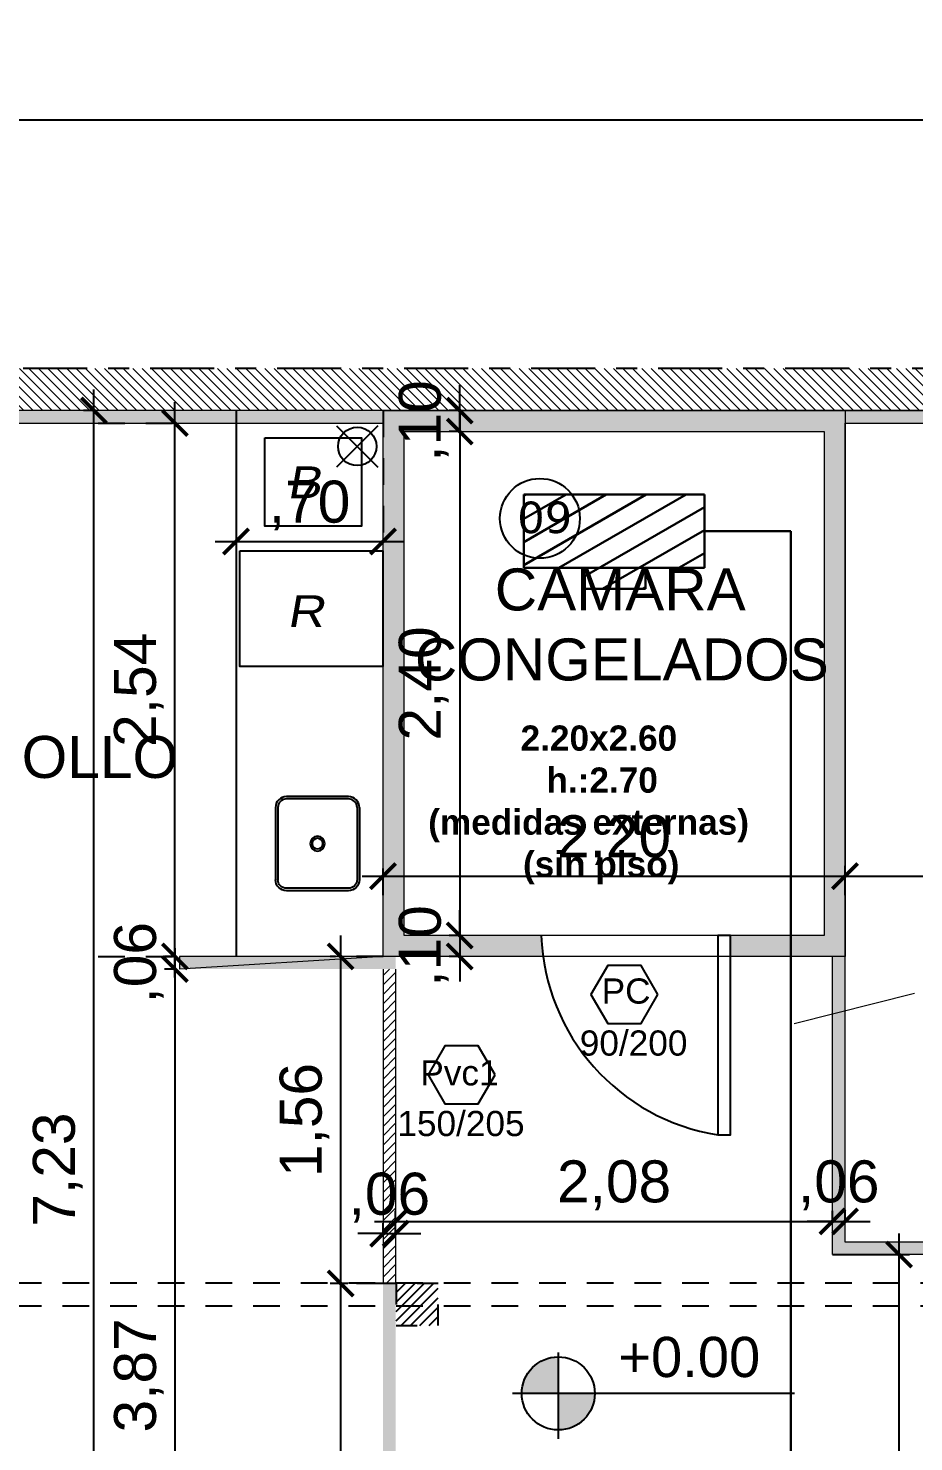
# Model space of a CAD drawing. Header units: metres. Extents: x 1166 to 1459, y -137 to 62.
# Drawn here: x 1267.08 to 1271.3, y -5.58 to 1.15 of the extents above; entities that cross this region are included whole.
import ezdxf

# ---------------------------------------------------------------- set-up
doc = ezdxf.new("R2010")
doc.units = ezdxf.units.M
doc.header["$LTSCALE"] = 0.508
doc.header["$PDMODE"] = 1
doc.header["$PDSIZE"] = -2
for name, pattern in [('ACAD_ISO10W100', [18, 12, -3, 0, -3]), ('HIDDEN', [0.375, 0.25, -0.125]), ('HIDDEN2', [0.1875, 0.125, -0.0625])]:
    doc.linetypes.add(name, pattern=pattern)
doc.layers.get('0').update_dxf_attribs({"color": 9})
doc.layers.get('Defpoints').update_dxf_attribs({"color": 9})
for name, color, linetype in [('1-EJES', 9, 'ACAD_ISO10W100'), ('1-PROY', 9, 'HIDDEN'), ('2-Desig-Carp', 9, 'Continuous'), ('2-texto', 9, 'Continuous'), ('3-camara', 9, 'Continuous'), ('3-muros', 9, 'Continuous'), ('4-carpinterias', 9, 'Continuous'), ('7-artef', 9, 'Continuous'), ('8-cotas-100', 9, 'Continuous'), ('8-NIVEL-1-50', 9, 'Continuous'), ('9-Hatch', 9, 'Continuous'), ('9-Hatch existente', 9, 'Continuous'), ('arq carpinterias', 9, 'Continuous'), ('Estructura', 9, 'HIDDEN2'), ('IFA-Desagues', 212, 'Continuous')]:
    doc.layers.add(name, color=color, linetype=linetype)
doc.layers.add('IFA-BAJA 01', color=164, linetype='Continuous', lineweight=30)
doc.layers.add('IFA-BAJA 02', color=164, linetype='Continuous', lineweight=0)
doc.styles.add('ARIAL', font='arial.ttf', dxfattribs={"width": 1.15, "oblique": 10})
doc.styles.add('Helvetica (bold)', font='')
doc.styles.add('swiss', font='swissel.ttf')
doc.styles.get('Helvetica (bold)').set_extended_font_data('Helvetica', bold=True)
doc.dimstyles.new('dim-100', dxfattribs={"dimtxt": 0.2, "dimasz": 0.12, "dimexe": 0.05, "dimexo": 0, "dimgap": 0.05, "dimtad": 1, "dimzin": 4, "dimtxsty": 'swiss', "dimblk": 'ARCHTICK', "dimcen": 0.5, "dimdle": 0.1, "dimclrd": 256, "dimclre": 252, "dimclrt": 256, "dimadec": 0, "dimazin": 0, "dimtfac": 1, "dimtix": 1, "dimtmove": 2, "dimatfit": 3, "dimldrblk": 'OPEN30', "dimfxl": 0.05, "dimtolj": 1, "dimtzin": 0, "dimarcsym": 0})

# ---------------------------------------------------------------- blocks, each defined once
blk = doc.blocks.new('_ARCHTICK')
at = {"color": 0, "linetype": 'ByBlock', "const_width": 0.15}
blk.add_lwpolyline([(-0.5, -0.5), (0.5, 0.5)], dxfattribs=at)
blk = doc.blocks.new('*D24')
at = {"layer": '8-cotas-100', "color": 252, "linetype": 'Continuous', "lineweight": -2, "transparency": 16777216}
for p, q in [((1261.8236, -0.4671), (1261.8236, 0.7672)), ((1287.3236, -0.4671), (1287.3236, 0.7672))]:
    blk.add_line(p, q, dxfattribs=at)
at = {"layer": '8-cotas-100', "linetype": 'Continuous', "lineweight": -2, "transparency": 16777216}
blk.add_line((1261.7236, 0.7172), (1287.4236, 0.7172), dxfattribs=at)
at = {"layer": 'Defpoints', "color": 0, "linetype": 'Continuous', "transparency": 16777216}
for p in [(1287.3236, 0.7172), (1261.8236, -0.4671), (1287.3236, -0.4671)]:
    blk.add_point(p, dxfattribs=at)
at = {"layer": '8-cotas-100', "linetype": 'Continuous', "lineweight": -2, "transparency": 16777216, "xscale": 0.12, "yscale": 0.12, "zscale": 0.12, "rotation": 180}
blk.add_blockref('_ARCHTICK', (1261.8236, 0.7172), dxfattribs=at)
at = {"layer": '8-cotas-100', "linetype": 'Continuous', "lineweight": -2, "transparency": 16777216, "xscale": 0.12, "yscale": 0.12, "zscale": 0.12}
blk.add_blockref('_ARCHTICK', (1287.3236, 0.7172), dxfattribs=at)
at = {"layer": '8-cotas-100', "linetype": 'Continuous', "lineweight": 0, "transparency": 16777216, "insert": (1274.5736, 0.889), "char_height": 0.2, "attachment_point": 5, "style": 'swiss'}
blk.add_mtext('\\A1;25,50', dxfattribs=at)
blk = doc.blocks.new('_Open30')
at = {"color": 0, "linetype": 'ByBlock', "lineweight": -2}
for p, q in [((-1, 0.268), (0, 0)), ((0, 0), (-1, -0.268)), ((0, 0), (-1, 0))]:
    blk.add_line(p, q, dxfattribs=at)
blk = doc.blocks.new('*D96')
at = {"layer": '8-cotas-100', "linetype": 'Continuous', "lineweight": -2, "transparency": 16777216}
for p, q in [((1269.1387, -0.6671), (1269.1387, -0.5471)), ((1269.1387, -0.7671), (1269.1387, -0.6671)), ((1269.1387, -0.7671), (1269.1387, -0.8871))]:
    blk.add_line(p, q, dxfattribs=at)
at = {"layer": '8-cotas-100', "color": 252, "linetype": 'Continuous', "lineweight": -2, "transparency": 16777216}
for p, q in [((1269.1387, -0.6671), (1269.0887, -0.6671)), ((1269.1387, -0.7671), (1269.0887, -0.7671))]:
    blk.add_line(p, q, dxfattribs=at)
at = {"layer": 'Defpoints', "color": 0, "linetype": 'Continuous', "transparency": 16777216}
for p in [(1269.1387, -0.6671), (1269.1387, -0.6671), (1269.1387, -0.7671)]:
    blk.add_point(p, dxfattribs=at)
at = {"layer": '8-cotas-100', "linetype": 'Continuous', "lineweight": -2, "transparency": 16777216, "xscale": 0.12, "yscale": 0.12, "zscale": 0.12}
for p, rotation in [((1269.1387, -0.6671), 270), ((1269.1387, -0.7671), 90)]:
    blk.add_blockref('_ARCHTICK', p, dxfattribs=dict(at, rotation=rotation))
at = {"layer": '8-cotas-100', "linetype": 'Continuous', "lineweight": 0, "transparency": 16777216, "insert": (1268.9671, -0.7171), "char_height": 0.2, "attachment_point": 5, "rotation": 90, "style": 'swiss'}
blk.add_mtext('\\A1;,10', dxfattribs=at)
blk = doc.blocks.new('*D100')
at = {"layer": '8-cotas-100', "color": 252, "linetype": 'Continuous', "lineweight": -2, "transparency": 16777216}
for p, q in [((1268.7736, -4.5871), (1268.7736, -4.5371)), ((1268.8336, -4.5871), (1268.8336, -4.5371))]:
    blk.add_line(p, q, dxfattribs=at)
at = {"layer": '8-cotas-100', "linetype": 'Continuous', "lineweight": -2, "transparency": 16777216}
for p, q in [((1268.7736, -4.5871), (1268.6536, -4.5871)), ((1268.7736, -4.5871), (1268.8336, -4.5871)), ((1268.8336, -4.5871), (1268.9536, -4.5871))]:
    blk.add_line(p, q, dxfattribs=at)
at = {"layer": 'Defpoints', "color": 0, "linetype": 'Continuous', "transparency": 16777216}
for p in [(1268.7736, -4.5871), (1268.8336, -4.5871), (1268.8336, -4.5871)]:
    blk.add_point(p, dxfattribs=at)
at = {"layer": '8-cotas-100', "linetype": 'Continuous', "lineweight": -2, "transparency": 16777216, "xscale": 0.12, "yscale": 0.12, "zscale": 0.12}
blk.add_blockref('_ARCHTICK', (1268.7736, -4.5871), dxfattribs=at)
at = {"layer": '8-cotas-100', "linetype": 'Continuous', "lineweight": -2, "transparency": 16777216, "xscale": 0.12, "yscale": 0.12, "zscale": 0.12, "rotation": 180}
blk.add_blockref('_ARCHTICK', (1268.8336, -4.5871), dxfattribs=at)
at = {"layer": '8-cotas-100', "linetype": 'Continuous', "lineweight": 0, "transparency": 16777216, "insert": (1268.8036, -4.4156), "char_height": 0.2, "attachment_point": 5, "style": 'swiss'}
blk.add_mtext('\\A1;,06', dxfattribs=at)
blk = doc.blocks.new('*D101')
at = {"layer": '8-cotas-100', "color": 252, "linetype": 'Continuous', "lineweight": -2, "transparency": 16777216}
for p, q in [((1268.8336, -4.5871), (1268.8336, -4.4785)), ((1270.9136, -4.5285), (1270.9136, -4.4785))]:
    blk.add_line(p, q, dxfattribs=at)
at = {"layer": '8-cotas-100', "linetype": 'Continuous', "lineweight": -2, "transparency": 16777216}
blk.add_line((1268.7336, -4.5285), (1271.0136, -4.5285), dxfattribs=at)
at = {"layer": 'Defpoints', "color": 0, "linetype": 'Continuous', "transparency": 16777216}
for p in [(1270.9136, -4.5285), (1270.9136, -4.5285), (1268.8336, -4.5871)]:
    blk.add_point(p, dxfattribs=at)
at = {"layer": '8-cotas-100', "linetype": 'Continuous', "lineweight": -2, "transparency": 16777216, "xscale": 0.12, "yscale": 0.12, "zscale": 0.12, "rotation": 180}
blk.add_blockref('_ARCHTICK', (1268.8336, -4.5285), dxfattribs=at)
at = {"layer": '8-cotas-100', "linetype": 'Continuous', "lineweight": -2, "transparency": 16777216, "xscale": 0.12, "yscale": 0.12, "zscale": 0.12}
blk.add_blockref('_ARCHTICK', (1270.9136, -4.5285), dxfattribs=at)
at = {"layer": '8-cotas-100', "linetype": 'Continuous', "lineweight": 0, "transparency": 16777216, "insert": (1269.8736, -4.3568), "char_height": 0.2, "attachment_point": 5, "style": 'swiss'}
blk.add_mtext('\\A1;2,08', dxfattribs=at)
blk = doc.blocks.new('*D102')
at = {"layer": '8-cotas-100', "color": 252, "linetype": 'Continuous', "lineweight": -2, "transparency": 16777216}
for p, q in [((1270.9136, -4.5285), (1270.9136, -4.4785)), ((1270.9736, -4.5285), (1270.9736, -4.4785))]:
    blk.add_line(p, q, dxfattribs=at)
at = {"layer": '8-cotas-100', "linetype": 'Continuous', "lineweight": -2, "transparency": 16777216}
for p, q in [((1270.9136, -4.5285), (1270.7936, -4.5285)), ((1270.9136, -4.5285), (1270.9736, -4.5285)), ((1270.9736, -4.5285), (1271.0936, -4.5285))]:
    blk.add_line(p, q, dxfattribs=at)
at = {"layer": 'Defpoints', "color": 0, "linetype": 'Continuous', "transparency": 16777216}
for p in [(1270.9136, -4.5285), (1270.9736, -4.5285), (1270.9736, -4.5285)]:
    blk.add_point(p, dxfattribs=at)
at = {"layer": '8-cotas-100', "linetype": 'Continuous', "lineweight": -2, "transparency": 16777216, "xscale": 0.12, "yscale": 0.12, "zscale": 0.12}
blk.add_blockref('_ARCHTICK', (1270.9136, -4.5285), dxfattribs=at)
at = {"layer": '8-cotas-100', "linetype": 'Continuous', "lineweight": -2, "transparency": 16777216, "xscale": 0.12, "yscale": 0.12, "zscale": 0.12, "rotation": 180}
blk.add_blockref('_ARCHTICK', (1270.9736, -4.5285), dxfattribs=at)
at = {"layer": '8-cotas-100', "linetype": 'Continuous', "lineweight": 0, "transparency": 16777216, "insert": (1270.9436, -4.3569), "char_height": 0.2, "attachment_point": 5, "style": 'swiss'}
blk.add_mtext('\\A1;,06', dxfattribs=at)
blk = doc.blocks.new('*D219')
at = {"layer": '8-cotas-100', "linetype": 'Continuous', "lineweight": -2, "transparency": 16777216}
blk.add_line((1267.3963, -7.9971), (1267.3963, -0.5671), dxfattribs=at)
at = {"layer": '8-cotas-100', "color": 252, "linetype": 'HIDDEN', "lineweight": -2, "transparency": 16777216}
for p, q in [((1267.3963, -0.6671), (1267.3463, -0.6671)), ((1267.3963, -7.8971), (1267.3463, -7.8971))]:
    blk.add_line(p, q, dxfattribs=at)
at = {"layer": 'Defpoints', "color": 0, "linetype": 'Continuous', "transparency": 16777216}
for p in [(1267.3963, -0.6671), (1267.3963, -0.6671), (1267.3963, -7.8971)]:
    blk.add_point(p, dxfattribs=at)
at = {"layer": '8-cotas-100', "linetype": 'Continuous', "lineweight": -2, "transparency": 16777216, "xscale": 0.12, "yscale": 0.12, "zscale": 0.12}
for p, rotation in [((1267.3963, -0.6671), 90), ((1267.3963, -7.8971), 270)]:
    blk.add_blockref('_ARCHTICK', p, dxfattribs=dict(at, rotation=rotation))
at = {"layer": '8-cotas-100', "linetype": 'Continuous', "lineweight": 0, "transparency": 16777216, "insert": (1267.2246, -4.2821), "char_height": 0.2, "attachment_point": 5, "rotation": 90, "style": 'swiss'}
blk.add_mtext('\\A1;7,23', dxfattribs=at)
blk = doc.blocks.new('*D220')
at = {"layer": '8-cotas-100', "linetype": 'Continuous', "lineweight": -2, "transparency": 16777216}
blk.add_line((1267.7824, -3.3671), (1267.7824, -0.6271), dxfattribs=at)
at = {"layer": '8-cotas-100', "color": 252, "linetype": 'HIDDEN', "lineweight": -2, "transparency": 16777216}
for p, q in [((1267.4168, -0.7271), (1267.8324, -0.7271)), ((1267.4168, -3.2671), (1267.8324, -3.2671))]:
    blk.add_line(p, q, dxfattribs=at)
at = {"layer": 'Defpoints', "color": 0, "linetype": 'Continuous', "transparency": 16777216}
for p in [(1267.4168, -0.7271), (1267.7824, -0.7271), (1267.4168, -3.2671)]:
    blk.add_point(p, dxfattribs=at)
at = {"layer": '8-cotas-100', "linetype": 'Continuous', "lineweight": -2, "transparency": 16777216, "xscale": 0.12, "yscale": 0.12, "zscale": 0.12}
for p, rotation in [((1267.7824, -0.7271), 90), ((1267.7824, -3.2671), 270)]:
    blk.add_blockref('_ARCHTICK', p, dxfattribs=dict(at, rotation=rotation))
at = {"layer": '8-cotas-100', "linetype": 'Continuous', "lineweight": 0, "transparency": 16777216, "insert": (1267.6107, -1.9971), "char_height": 0.2, "attachment_point": 5, "rotation": 90, "style": 'swiss'}
blk.add_mtext('\\A1;2,54', dxfattribs=at)
blk = doc.blocks.new('A$C13492753')
for p, q in [((0, 0.3477), (0, 0.0523)), ((0.0112, 0.3477), (0.0112, 0.0523)), ((0.3959, 0.4), (0.0523, 0.4)), ((0.3959, 0.3888), (0.0523, 0.3888)), ((0.4369, 0.3477), (0.4369, 0.0523)), ((0.4481, 0.3477), (0.4481, 0.0523)), ((0.3959, 0.0112), (0.0523, 0.0112)), ((0.3959, 0), (0.0523, 0))]:
    blk.add_line(p, q)
for centre, major_axis, start_param, end_param in [((0.0523, 0.3477), (0.037, -0.037), 2.356194, 3.926991), ((0.0523, 0.3477), (0.029, 0.029), 0.785398, 2.356194), ((0.2241, 0.2), (-0.0249, -0.0249), 5.497787, 11.780972), ((0.2241, 0.2), (-0.0178, -0.0178), 5.497787, 11.780972), ((0.0523, 0.0523), (0.037, 0.037), 2.356194, 3.926991), ((0.0523, 0.0523), (0.029, -0.029), 3.926991, 5.497787)]:
    blk.add_ellipse(centre, major_axis=major_axis, ratio=1, start_param=start_param, end_param=end_param)
at = {"extrusion": (0, 0, -1)}
for centre, major_axis, start_param, end_param in [((0.3959, 0.3477), (-0.037, -0.037), 2.356194, 3.926991), ((0.3959, 0.3477), (-0.029, 0.029), 0.785398, 2.356194), ((0.3959, 0.0523), (-0.029, -0.029), 3.926991, 5.497787), ((0.3959, 0.0523), (-0.037, 0.037), 2.356194, 3.926991)]:
    blk.add_ellipse(centre, major_axis=major_axis, ratio=1, start_param=start_param, end_param=end_param, dxfattribs=at)
blk = doc.blocks.new('*D221')
at = {"layer": '8-cotas-100', "linetype": 'Continuous', "lineweight": -2, "transparency": 16777216}
for p, q in [((1267.7824, -3.2671), (1267.7824, -3.1471)), ((1267.7824, -3.2671), (1267.7824, -3.3271)), ((1267.7824, -3.3271), (1267.7824, -3.4471))]:
    blk.add_line(p, q, dxfattribs=at)
at = {"layer": '8-cotas-100', "color": 252, "linetype": 'HIDDEN', "lineweight": -2, "transparency": 16777216}
for p, q in [((1267.7824, -3.2671), (1267.7324, -3.2671)), ((1267.7824, -3.3271), (1267.7324, -3.3271))]:
    blk.add_line(p, q, dxfattribs=at)
at = {"layer": 'Defpoints', "color": 0, "linetype": 'Continuous', "transparency": 16777216}
for p in [(1267.7824, -3.2671), (1267.7824, -3.3271), (1267.7824, -3.3271)]:
    blk.add_point(p, dxfattribs=at)
at = {"layer": '8-cotas-100', "linetype": 'Continuous', "lineweight": -2, "transparency": 16777216, "xscale": 0.12, "yscale": 0.12, "zscale": 0.12}
for p, rotation in [((1267.7824, -3.2671), 270), ((1267.7824, -3.3271), 90)]:
    blk.add_blockref('_ARCHTICK', p, dxfattribs=dict(at, rotation=rotation))
at = {"layer": '8-cotas-100', "linetype": 'Continuous', "lineweight": 0, "transparency": 16777216, "insert": (1267.6109, -3.2971), "char_height": 0.2, "attachment_point": 5, "rotation": 90, "style": 'swiss'}
blk.add_mtext('\\A1;,06', dxfattribs=at)
blk = doc.blocks.new('*D222')
at = {"layer": '8-cotas-100', "linetype": 'Continuous', "lineweight": -2, "transparency": 16777216}
blk.add_line((1267.7824, -3.2271), (1267.7824, -7.2971), dxfattribs=at)
at = {"layer": '8-cotas-100', "color": 252, "linetype": 'HIDDEN', "lineweight": -2, "transparency": 16777216}
for p, q in [((1267.7824, -3.3271), (1267.7324, -3.3271)), ((1267.7824, -7.1971), (1267.7324, -7.1971))]:
    blk.add_line(p, q, dxfattribs=at)
at = {"layer": 'Defpoints', "color": 0, "linetype": 'Continuous', "transparency": 16777216}
for p in [(1267.7824, -3.3271), (1267.7824, -7.1971), (1267.7824, -7.1971)]:
    blk.add_point(p, dxfattribs=at)
at = {"layer": '8-cotas-100', "linetype": 'Continuous', "lineweight": -2, "transparency": 16777216, "xscale": 0.12, "yscale": 0.12, "zscale": 0.12}
for p, rotation in [((1267.7824, -3.3271), 90), ((1267.7824, -7.1971), 270)]:
    blk.add_blockref('_ARCHTICK', p, dxfattribs=dict(at, rotation=rotation))
at = {"layer": '8-cotas-100', "linetype": 'Continuous', "lineweight": 0, "transparency": 16777216, "insert": (1267.6109, -5.2621), "char_height": 0.2, "attachment_point": 5, "rotation": 90, "style": 'swiss'}
blk.add_mtext('\\A1;3,87', dxfattribs=at)
blk = doc.blocks.new('*D224')
at = {"layer": '8-cotas-100', "linetype": 'Continuous', "lineweight": -2, "transparency": 16777216}
blk.add_line((1268.5715, -4.7248), (1268.5715, -7.9971), dxfattribs=at)
at = {"layer": '8-cotas-100', "color": 252, "linetype": 'HIDDEN', "lineweight": -2, "transparency": 16777216}
for p, q in [((1268.8336, -4.8248), (1268.5215, -4.8248)), ((1268.5617, -7.8971), (1268.6215, -7.8971))]:
    blk.add_line(p, q, dxfattribs=at)
at = {"layer": 'Defpoints', "color": 0, "linetype": 'Continuous', "transparency": 16777216}
for p in [(1268.8336, -4.8248), (1268.5617, -7.8971), (1268.5715, -7.8971)]:
    blk.add_point(p, dxfattribs=at)
at = {"layer": '8-cotas-100', "linetype": 'Continuous', "lineweight": -2, "transparency": 16777216, "xscale": 0.12, "yscale": 0.12, "zscale": 0.12}
for p, rotation in [((1268.5715, -4.8248), 90), ((1268.5715, -7.8971), 270)]:
    blk.add_blockref('_ARCHTICK', p, dxfattribs=dict(at, rotation=rotation))
at = {"layer": '8-cotas-100', "linetype": 'Continuous', "lineweight": 0, "transparency": 16777216, "insert": (1268.3999, -6.361), "char_height": 0.2, "attachment_point": 5, "rotation": 90, "style": 'swiss'}
blk.add_mtext('\\A1;3,07', dxfattribs=at)
blk = doc.blocks.new('*D225')
at = {"layer": '3-camara', "color": 252, "linetype": 'HIDDEN', "lineweight": -2, "transparency": 16777216}
for p, q in [((1268.0736, -0.6671), (1268.0736, -1.3412)), ((1268.7736, -0.6671), (1268.7736, -1.3412))]:
    blk.add_line(p, q, dxfattribs=at)
at = {"layer": '3-camara', "linetype": 'Continuous', "lineweight": -2, "transparency": 16777216}
blk.add_line((1267.9736, -1.2912), (1268.8736, -1.2912), dxfattribs=at)
at = {"layer": 'Defpoints', "color": 0, "linetype": 'Continuous', "transparency": 16777216}
for p in [(1268.0736, -0.6671), (1268.7736, -0.6671), (1268.7736, -1.2912)]:
    blk.add_point(p, dxfattribs=at)
at = {"layer": '3-camara', "linetype": 'Continuous', "lineweight": -2, "transparency": 16777216, "xscale": 0.12, "yscale": 0.12, "zscale": 0.12, "rotation": 180}
blk.add_blockref('_ARCHTICK', (1268.0736, -1.2912), dxfattribs=at)
at = {"layer": '3-camara', "linetype": 'Continuous', "lineweight": -2, "transparency": 16777216, "xscale": 0.12, "yscale": 0.12, "zscale": 0.12}
blk.add_blockref('_ARCHTICK', (1268.7736, -1.2912), dxfattribs=at)
at = {"layer": '3-camara', "linetype": 'Continuous', "lineweight": 0, "transparency": 16777216, "insert": (1268.4236, -1.1197), "char_height": 0.2, "attachment_point": 5, "style": 'swiss'}
blk.add_mtext('\\A1;,70', dxfattribs=at)
blk = doc.blocks.new('*D358')
at = {"layer": '8-cotas-100', "lineweight": -2, "transparency": 16777216}
blk.add_line((1271.2313, -23.6066), (1271.2313, -4.5871), dxfattribs=at)
at = {"layer": '8-cotas-100', "color": 252, "lineweight": -2, "transparency": 16777216}
for p, q in [((1270.9136, -4.6871), (1271.2813, -4.6871)), ((1270.4986, -23.5066), (1271.2813, -23.5066))]:
    blk.add_line(p, q, dxfattribs=at)
at = {"layer": 'Defpoints', "color": 0, "transparency": 16777216}
for p in [(1270.9136, -4.6871), (1271.2313, -4.6871), (1270.4986, -23.5066)]:
    blk.add_point(p, dxfattribs=at)
at = {"layer": '8-cotas-100', "lineweight": -2, "transparency": 16777216, "xscale": 0.12, "yscale": 0.12, "zscale": 0.12}
for p, rotation in [((1271.2313, -4.6871), 90), ((1271.2313, -23.5066), 270)]:
    blk.add_blockref('_ARCHTICK', p, dxfattribs=dict(at, rotation=rotation))
at = {"layer": '8-cotas-100', "transparency": 16777216, "insert": (1271.0596, -14.0969), "char_height": 0.2, "attachment_point": 5, "rotation": 90, "style": 'swiss'}
blk.add_mtext('\\A1;18,82', dxfattribs=at)
blk = doc.blocks.new('*D501')
at = {"layer": '8-cotas-100', "lineweight": -2, "transparency": 16777216}
blk.add_line((1268.5715, -3.1671), (1268.5715, -4.9248), dxfattribs=at)
at = {"layer": '8-cotas-100', "color": 252, "linetype": 'HIDDEN', "lineweight": -2, "transparency": 16777216}
for p, q in [((1268.7736, -3.2671), (1268.5215, -3.2671)), ((1268.7736, -4.8248), (1268.5215, -4.8248))]:
    blk.add_line(p, q, dxfattribs=at)
at = {"layer": 'Defpoints', "color": 0, "transparency": 16777216}
for p in [(1268.7736, -3.2671), (1268.5715, -4.8248), (1268.7736, -4.8248)]:
    blk.add_point(p, dxfattribs=at)
at = {"layer": '8-cotas-100', "lineweight": -2, "transparency": 16777216, "xscale": 0.12, "yscale": 0.12, "zscale": 0.12}
for p, rotation in [((1268.5715, -3.2671), 90), ((1268.5715, -4.8248), 270)]:
    blk.add_blockref('_ARCHTICK', p, dxfattribs=dict(at, rotation=rotation))
at = {"layer": '8-cotas-100', "transparency": 16777216, "insert": (1268.3999, -4.046), "char_height": 0.2, "attachment_point": 5, "rotation": 90, "style": 'swiss'}
blk.add_mtext('\\A1;1,56', dxfattribs=at)
blk = doc.blocks.new('*D526')
at = {"layer": '8-cotas-100', "lineweight": -2, "transparency": 16777216}
blk.add_line((1269.1387, -0.6671), (1269.1387, -3.2671), dxfattribs=at)
at = {"layer": '8-cotas-100', "color": 252, "linetype": 'HIDDEN', "lineweight": -2, "transparency": 16777216}
for p, q in [((1269.1387, -0.7671), (1269.0887, -0.7671)), ((1269.1387, -3.1671), (1269.0887, -3.1671))]:
    blk.add_line(p, q, dxfattribs=at)
at = {"layer": 'Defpoints', "color": 0, "transparency": 16777216}
for p in [(1269.1387, -0.7671), (1269.1387, -3.1671), (1269.1387, -3.1671)]:
    blk.add_point(p, dxfattribs=at)
at = {"layer": '8-cotas-100', "lineweight": -2, "transparency": 16777216, "xscale": 0.12, "yscale": 0.12, "zscale": 0.12}
for p, rotation in [((1269.1387, -0.7671), 90), ((1269.1387, -3.1671), 270)]:
    blk.add_blockref('_ARCHTICK', p, dxfattribs=dict(at, rotation=rotation))
at = {"layer": '8-cotas-100', "transparency": 16777216, "insert": (1268.967, -1.9671), "char_height": 0.2, "attachment_point": 5, "rotation": 90, "style": 'swiss'}
blk.add_mtext('\\A1;2,40', dxfattribs=at)
blk = doc.blocks.new('*D527')
at = {"layer": '8-cotas-100', "lineweight": -2, "transparency": 16777216}
for p, q in [((1269.1387, -3.1671), (1269.1387, -3.0471)), ((1269.1387, -3.1671), (1269.1387, -3.2671)), ((1269.1387, -3.2671), (1269.1387, -3.3871))]:
    blk.add_line(p, q, dxfattribs=at)
at = {"layer": '8-cotas-100', "color": 252, "linetype": 'HIDDEN', "lineweight": -2, "transparency": 16777216}
for p, q in [((1269.1387, -3.1671), (1269.0887, -3.1671)), ((1269.1387, -3.2671), (1269.0887, -3.2671))]:
    blk.add_line(p, q, dxfattribs=at)
at = {"layer": 'Defpoints', "color": 0, "transparency": 16777216}
for p in [(1269.1387, -3.1671), (1269.1387, -3.2671), (1269.1387, -3.2671)]:
    blk.add_point(p, dxfattribs=at)
at = {"layer": '8-cotas-100', "lineweight": -2, "transparency": 16777216, "xscale": 0.12, "yscale": 0.12, "zscale": 0.12}
for p, rotation in [((1269.1387, -3.1671), 270), ((1269.1387, -3.2671), 90)]:
    blk.add_blockref('_ARCHTICK', p, dxfattribs=dict(at, rotation=rotation))
at = {"layer": '8-cotas-100', "transparency": 16777216, "insert": (1268.9671, -3.2171), "char_height": 0.2, "attachment_point": 5, "rotation": 90, "style": 'swiss'}
blk.add_mtext('\\A1;,10', dxfattribs=at)
blk = doc.blocks.new('*D528')
at = {"layer": '8-cotas-100', "lineweight": -2, "transparency": 16777216}
blk.add_line((1268.6736, -2.8849), (1271.0736, -2.8849), dxfattribs=at)
at = {"layer": '8-cotas-100', "color": 252, "linetype": 'HIDDEN', "lineweight": -2, "transparency": 16777216}
for p, q in [((1268.7736, -2.9747), (1268.7736, -2.8349)), ((1270.9736, -2.9747), (1270.9736, -2.8349))]:
    blk.add_line(p, q, dxfattribs=at)
at = {"layer": 'Defpoints', "color": 0, "transparency": 16777216}
for p in [(1270.9736, -2.8849), (1268.7736, -2.9747), (1270.9736, -2.9747)]:
    blk.add_point(p, dxfattribs=at)
at = {"layer": '8-cotas-100', "lineweight": -2, "transparency": 16777216, "xscale": 0.12, "yscale": 0.12, "zscale": 0.12, "rotation": 180}
blk.add_blockref('_ARCHTICK', (1268.7736, -2.8849), dxfattribs=at)
at = {"layer": '8-cotas-100', "lineweight": -2, "transparency": 16777216, "xscale": 0.12, "yscale": 0.12, "zscale": 0.12}
blk.add_blockref('_ARCHTICK', (1270.9736, -2.8849), dxfattribs=at)
at = {"layer": '8-cotas-100', "transparency": 16777216, "insert": (1269.8736, -2.7132), "char_height": 0.2, "attachment_point": 5, "style": 'swiss'}
blk.add_mtext('\\A1;2,20', dxfattribs=at)
blk = doc.blocks.new('*D529')
at = {"layer": '8-cotas-100', "lineweight": -2, "transparency": 16777216}
blk.add_line((1270.8736, -2.8849), (1275.0736, -2.8849), dxfattribs=at)
at = {"layer": '8-cotas-100', "color": 252, "linetype": 'HIDDEN', "lineweight": -2, "transparency": 16777216}
for p, q in [((1270.9736, -2.8849), (1270.9736, -2.8349)), ((1274.9736, -2.8849), (1274.9736, -2.8349))]:
    blk.add_line(p, q, dxfattribs=at)
at = {"layer": 'Defpoints', "color": 0, "transparency": 16777216}
for p in [(1270.9736, -2.8849), (1274.9736, -2.8849), (1274.9736, -2.8849)]:
    blk.add_point(p, dxfattribs=at)
at = {"layer": '8-cotas-100', "lineweight": -2, "transparency": 16777216, "xscale": 0.12, "yscale": 0.12, "zscale": 0.12, "rotation": 180}
blk.add_blockref('_ARCHTICK', (1270.9736, -2.8849), dxfattribs=at)
at = {"layer": '8-cotas-100', "lineweight": -2, "transparency": 16777216, "xscale": 0.12, "yscale": 0.12, "zscale": 0.12}
blk.add_blockref('_ARCHTICK', (1274.9736, -2.8849), dxfattribs=at)
at = {"layer": '8-cotas-100', "transparency": 16777216, "insert": (1272.9736, -2.7133), "char_height": 0.2, "attachment_point": 5, "style": 'swiss'}
blk.add_mtext('\\A1;4,00', dxfattribs=at)
blk = doc.blocks.new('NIVEL-1-100')
h = blk.add_hatch(color=256)
h.paths.add_polyline_path([(0, 0.1547, 0.414214), (-0.1547, 0), (0, 0)])
h.paths.add_polyline_path([(0.1547, 0), (0, 0), (0, -0.1547, 0.414214)])
for p, q in [((0, 0.174), (0, -0.1918)), ((1.0005, 0), (-0.194, 0))]:
    blk.add_line(p, q)
blk.add_circle((0, 0), 0.1547)
at = {"style": 'swiss'}
blk.add_attdef('+00.00', (0.1111, 0.0695), '', height=0.17, dxfattribs=at)

msp = doc.modelspace()

# ---------------------------------------------------------------- hatches: boundary and pattern name
at = {"layer": '3-camara', "linetype": 'Continuous', "lineweight": 0}
h = msp.add_hatch(color=256, dxfattribs=at)
h.dxf.hatch_style = 1
h.paths.add_polyline_path([(1268.8336, -3.2671), (1267.8036, -3.2671), (1267.8036, -3.3271), (1268.8336, -3.3271)])
h = msp.add_hatch(color=256, dxfattribs=at)
h.dxf.hatch_style = 1
h.paths.add_polyline_path([(1268.8336, -4.8248), (1268.7736, -4.8248), (1268.7736, -11.2557), (1268.8336, -11.2557)])
at = {"layer": '4-carpinterias', "linetype": 'Continuous', "lineweight": 0}
h = msp.add_hatch(dxfattribs=at)
h.set_pattern_fill('ANSI31', color=256, scale=0.01)
h.set_pattern_definition([(45, (-6.2, 1.4), (-0.0224506403, 0.0224506403), [])])
h.paths.add_polyline_path([(1268.8336, -3.3271), (1268.7736, -3.3271), (1268.7736, -4.8248), (1268.8336, -4.8248)])
at = {"layer": '9-Hatch'}
h = msp.add_hatch(color=256, dxfattribs=at)
h.dxf.hatch_style = 1
h.paths.add_polyline_path([(1278.2535, -5.7871), (1276.0238, -5.7871), (1276.0238, -5.8471), (1278.2535, -5.8471)])
h.paths.add_polyline_path([(1275.9036, -5.7871), (1274.9736, -5.787), (1274.9736, -5.847), (1275.9036, -5.8471)])
h.paths.add_polyline_path([(1275.0336, -4.6871), (1274.9736, -4.6871), (1274.9736, -4.7371), (1275.0336, -4.7371)])
h.paths.add_polyline_path([(1275.0336, -1.9563, -0.015039), (1274.9736, -1.9604), (1274.9736, -4.6271), (1272.4165, -4.6271, -0.015039), (1272.4125, -4.6871), (1275.0336, -4.6871)])
h.paths.add_polyline_path([(1271.515, -4.6271), (1270.9736, -4.6271), (1270.9736, -3.2671), (1270.9136, -3.2671), (1270.9136, -4.6871), (1271.515, -4.6871)])
h.paths.add_polyline_path([(1270.9736, -0.7271), (1270.9736, -0.6671), (1268.7736, -0.6671), (1268.7736, -3.2669), (1268.7773, -3.2669), (1269.5354, -3.267, -0.025076), (1269.5266, -3.1671), (1268.8736, -3.1671), (1268.8736, -0.7671), (1270.8736, -0.7671), (1270.8736, -3.1671), (1270.4281, -3.1671), (1270.4281, -3.2671), (1270.9736, -3.2671)])
h.paths.add_polyline_path([(1275.0336, -0.6671), (1270.9736, -0.6671), (1270.9736, -0.7271), (1274.9736, -0.7271), (1274.9736, -1.0589), (1275.0336, -1.0589)])
h.paths.add_polyline_path([(1265.3436, -2.7871), (1262.0236, -2.7871), (1262.0236, -2.8471), (1265.3436, -2.8471)], flags=17)
h.paths.add_polyline_path([(1265.3436, -2.8471), (1265.2836, -2.8471), (1265.2836, -4.8216), (1265.3436, -4.8216)], flags=17)
h.paths.add_polyline_path([(1265.3436, -0.6671), (1262.0236, -0.6671), (1262.0236, -2.7871), (1262.0836, -2.7871), (1262.0836, -0.7271), (1265.2836, -0.7271), (1265.2836, -2.7871), (1265.3436, -2.7871)])
h.paths.add_polyline_path([(1265.3436, -8.9571), (1265.2836, -8.9571), (1265.2836, -12.7571), (1262.0836, -12.7571), (1262.0836, -8.9571), (1262.0236, -8.9571), (1262.0236, -12.8171), (1265.3436, -12.8171)])
h.paths.add_polyline_path([(1265.3436, -8.8971), (1262.0236, -8.8971), (1262.0236, -8.9571), (1262.0836, -8.9571), (1265.2836, -8.9571), (1265.3436, -8.9571)])
h.paths.add_polyline_path([(1265.3436, -2.7871), (1262.0236, -2.7871), (1262.0236, -8.7621), (1262.0836, -8.7621), (1262.0836, -2.8471), (1265.2836, -2.8471), (1265.2836, -8.7621), (1265.3436, -8.7621)])
h.paths.add_polyline_path([(1265.3436, -8.7621), (1265.2836, -8.7621), (1265.2836, -8.8721), (1265.3436, -8.8721)])
h.paths.add_polyline_path([(1265.3436, -8.8721), (1265.2836, -8.8721), (1265.2836, -8.8971), (1265.3436, -8.8971)])
h.paths.add_polyline_path([(1268.7736, -7.8971), (1265.3436, -7.8971), (1265.3436, -7.9571), (1268.7736, -7.9571)])
h = msp.add_hatch(color=256, dxfattribs=at)
h.dxf.hatch_style = 1
h.paths.add_polyline_path([(1268.7736, -0.6671), (1265.3436, -0.6671), (1265.3436, -0.7271), (1268.7736, -0.7271)])
at = {"layer": '9-Hatch existente', "linetype": 'Continuous', "lineweight": 0}
h = msp.add_hatch(dxfattribs=at)
h.set_pattern_fill('ANSI31', color=256, scale=0.01, angle=-90)
h.paths.add_polyline_path([(1287.3236, 12.1329), (1287.5236, 12.1329), (1287.5236, -0.6071), (1287.5236, -0.6671), (1262.0236, -0.6671), (1262.0854, -12.9889), (1258.7736, -12.9889), (1258.7736, -37.9171), (1258.5736, -37.9171), (1258.5736, -12.8171), (1261.8236, -12.8171), (1261.8236, -0.4671), (1287.3236, -0.4671)])
at = {"layer": 'Estructura'}
h = msp.add_hatch(dxfattribs=at)
h.set_pattern_fill('ANSI31', color=256, scale=0.01)
h.set_pattern_definition([(45, (-7.067354, 1.025264), (-0.0224506403, 0.0224506403), [])])
h.paths.add_polyline_path([(1268.8363, -5.0248), (1269.0363, -5.0248), (1269.0363, -4.8248), (1268.8363, -4.8248)])
at = {"layer": 'IFA-BAJA 01'}
h = msp.add_hatch(dxfattribs=at)
h.set_pattern_fill('LINE', color=256, scale=0.03, angle=1290, style=0)
h.set_pattern_definition([(210, (1075.37776, 1659.73415), (0.047625, -0.0824889196), [])])
h.paths.add_polyline_path([(1269.7236, -1.4171), (1269.7236, -1.5171), (1270.0236, -1.5171), (1270.0236, -1.4171)])
h.paths.add_polyline_path([(1269.4436, -1.0671), (1269.4436, -1.4171), (1270.3036, -1.4171), (1270.3036, -1.0671)])

# ---------------------------------------------------------------- linework, layer by layer
at = {"layer": '1-EJES', "linetype": 'ACAD_ISO10W100', "ltscale": 0.05}
msp.add_line((1287.3236, -0.4671), (1261.8236, -0.4671), dxfattribs=at)
at = {"layer": '1-PROY'}
for p, q in [((1262.0263, -4.8216), (1275.9036, -4.8216)), ((1262.0263, -4.9316), (1275.9036, -4.9316))]:
    msp.add_line(p, q, dxfattribs=at)
at = {"layer": '2-texto'}
msp.add_circle((1269.5205, -1.181), 0.1901, dxfattribs=at)
at = {"layer": '3-camara', "linetype": 'Continuous', "lineweight": 0}
for p, q in [((1265.2836, -0.7271), (1268.7736, -0.7271)), ((1268.7773, -3.2669), (1267.8036, -3.2671)), ((1268.7736, -3.2671), (1267.8036, -3.3271)), ((1267.8036, -3.2671), (1267.8036, -3.3271)), ((1268.7736, -4.8248), (1268.8336, -4.8248))]:
    msp.add_line(p, q, dxfattribs=at)
for points in [[(1268.7736, -0.6671), (1270.9736, -0.6671), (1270.9736, -3.2671), (1268.7736, -3.2671)], [(1270.9736, -0.7271), (1274.9736, -0.7271), (1274.9736, -4.6271), (1270.9736, -4.6271)], [(1268.8736, -0.7671), (1270.8736, -0.7671), (1270.8736, -3.1671), (1268.8736, -3.1671)]]:
    msp.add_lwpolyline(points, close=True, dxfattribs=at)
msp.add_lwpolyline([(1270.9136, -0.6671), (1275.0336, -0.6671), (1275.0336, -4.6871), (1270.9136, -4.6871), (1270.9136, -3.2671)], dxfattribs=at)
at = {"layer": '3-camara'}
msp.add_lwpolyline([(1270.4281, -3.1671), (1270.3681, -3.1671), (1270.3681, -4.1171), (1270.4281, -4.1171)], close=True, dxfattribs=at)
msp.add_arc((1270.5258, -3.1297), 0.9999, 182.14353, 260.9249, dxfattribs=at)
at = {"layer": '3-muros', "linetype": 'Continuous', "lineweight": 0}
msp.add_line((1287.5236, -0.6671), (1262.0236, -0.6671), dxfattribs=at)
at = {"layer": '4-carpinterias', "linetype": 'Continuous', "lineweight": 0, "flags": 128}
for points in [[(1268.7736, -3.3271), (1268.7736, -4.8248)], [(1268.8336, -3.3271), (1268.8336, -4.8248)]]:
    msp.add_lwpolyline(points, dxfattribs=at)
at = {"layer": '7-artef'}
msp.add_line((1268.0736, -0.7271), (1268.0736, -3.2671), dxfattribs=at)
at = {"layer": '7-artef', "flags": 128}
for points in [[(1268.2111, -0.798), (1268.6711, -0.798), (1268.6711, -1.218), (1268.2111, -1.218)], [(1268.0919, -1.3356), (1268.7719, -1.3356), (1268.7719, -1.8861), (1268.0919, -1.8861)]]:
    msp.add_lwpolyline(points, close=True, dxfattribs=at)
at = {"layer": 'arq carpinterias'}
for points in [[(1270.0824, -3.448), (1270.0027, -3.3099), (1269.8433, -3.3099), (1269.7636, -3.448), (1269.8433, -3.586), (1270.0027, -3.586)], [(1269.3068, -3.8311), (1269.2271, -3.693), (1269.0677, -3.693), (1268.988, -3.8311), (1269.0677, -3.9691), (1269.2271, -3.9691)]]:
    msp.add_lwpolyline(points, close=True, dxfattribs=at)
at = {"layer": 'Estructura'}
msp.add_lwpolyline([(1268.8363, -5.0248), (1269.0363, -5.0248), (1269.0363, -4.8248), (1268.8363, -4.8248)], close=True, dxfattribs=at)
at = {"layer": 'IFA-BAJA 01'}
for p, q in [((1269.4436, -1.0671), (1269.4436, -1.4171)), ((1269.4436, -1.0671), (1270.3036, -1.0671)), ((1270.3036, -1.0671), (1270.3036, -1.4171)), ((1270.3036, -1.2421), (1270.7148, -1.2421)), ((1270.7148, -1.2421), (1270.7148, -7.2569)), ((1269.4436, -1.4171), (1270.3036, -1.4171)), ((1269.7236, -1.4171), (1269.7236, -1.5171)), ((1270.0236, -1.5171), (1270.0236, -1.4171)), ((1269.7236, -1.5171), (1270.0236, -1.5171))]:
    msp.add_line(p, q, dxfattribs=at)
at = {"layer": 'IFA-BAJA 02'}
msp.add_line((1271.304, -3.4429), (1270.7316, -3.5887), dxfattribs=at)
at = {"layer": 'IFA-Desagues'}
for p, q in [((1268.552, -0.7396), (1268.6506, -0.8382)), ((1268.7492, -0.7396), (1268.6506, -0.8382)), ((1268.6506, -0.8382), (1268.552, -0.9368)), ((1268.6506, -0.8382), (1268.7492, -0.9368))]:
    msp.add_line(p, q, dxfattribs=at)
msp.add_circle((1268.6506, -0.8382), 0.0916, dxfattribs=at)

# ---------------------------------------------------------------- block references
at = {"layer": '7-artef', "xscale": -1, "rotation": 269.999996264268}
msp.add_blockref('A$C13492753', (1268.2613, -2.9538), dxfattribs=at)
at = {"layer": '8-NIVEL-1-50'}
ref = msp.add_blockref('NIVEL-1-100', (1269.6079, -5.3481), dxfattribs=dict(at, xscale=1.125, yscale=1.125, zscale=1.125))
ref.add_attrib('+00.00', '+0.00', (1269.8938, -5.2699), dxfattribs={"layer": '0', "height": 0.19125, "style": 'swiss'})

# ---------------------------------------------------------------- texts
at = {"layer": '2-Desig-Carp', "char_height": 0.12, "width": 5.113846, "attachment_point": 3, "style": 'swiss'}
for s, insert in [('PC', (1270.0474, -3.3718)), ('{\\fArial|b0|i0|c0|p34;90/200}', (1270.2231, -3.6194)), ('Pvc1', (1269.3237, -3.7611)), ('{\\fArial|b0|i0|c0|p34;150/205}', (1269.4475, -4.0025))]:
    msp.add_mtext(s, dxfattribs=dict(at, insert=insert))
at = {"layer": '2-texto', "style": 'swiss'}
for s, insert, char_height, width, attachment_point in [('{\\fVerdana|b0|i0|c0|p34;09}', (1269.4125, -1.2538), 0.15, 0.294755, 7), ('\\pi0.59368;{\\fArial|b0|i0|c0|p34;CAMARA\\P\\pi0.21298;CONGELADOS}', (1268.712, -1.4193), 0.2, 2.369214, 1), ('\\pi0.31735;{\\fArial|b0|i0|c0|p34;FRAC.POLLO}', (1265.7107, -2.217), 0.2, 2.369214, 1)]:
    msp.add_mtext(s, dxfattribs=dict(at, insert=insert, char_height=char_height, width=width, attachment_point=attachment_point))
at = {"layer": '2-texto', "linetype": 'Continuous', "lineweight": 0, "insert": (1268.8463, -1.9671), "char_height": 0.12, "attachment_point": 1, "style": 'Helvetica (bold)'}
msp.add_mtext_dynamic_manual_height_columns('\\pi1.0137;\\P\\pi0.58222;2.20x2.60\\P\\pi0.70508;h.:2.70\\P\\pi0.14222;(medidas externas)\\P\\pi0.59365;(sin piso)', width=2.027302, gutter_width=1, heights=[0], dxfattribs=at)
at = {"layer": '7-artef', "char_height": 0.1516, "attachment_point": 9, "line_spacing_factor": 0.992596, "style": 'ARIAL'}
for s, insert in [('B', (1268.478, -1.0849)), ('R', (1268.4918, -1.6987))]:
    msp.add_mtext(s, dxfattribs=dict(at, insert=insert))

# ---------------------------------------------------------------- dimensions: what is measured, and where the dimension line sits
at = {"layer": '3-camara', "linetype": 'Continuous', "lineweight": 0}
dim = msp.add_linear_dim(base=(1268.7736, -1.2912), p1=(1268.0736, -0.6671), p2=(1268.7736, -0.6671), dimstyle='dim-100', dxfattribs=at)
dim.commit()
dim.dimension.update_dxf_attribs({"geometry": '*D225', "text_midpoint": (1268.4236, -1.1197)})
at = {"layer": '8-cotas-100', "linetype": 'Continuous', "lineweight": 0}
for base, p1, p2, picture, middle in [((1287.3236, 0.7172), (1261.8236, -0.4671), (1287.3236, -0.4671), '*D24', (1274.5736, 0.889)), ((1270.9136, -4.5285), (1268.8336, -4.5871), (1270.9136, -4.5285), '*D101', (1269.8736, -4.3568)), ((1270.9736, -4.5285), (1270.9136, -4.5285), (1270.9736, -4.5285), '*D102', (1270.9436, -4.3569)), ((1268.8336, -4.5871), (1268.7736, -4.5871), (1268.8336, -4.5871), '*D100', (1268.8036, -4.4156))]:
    dim = msp.add_linear_dim(base=base, p1=p1, p2=p2, dimstyle='dim-100', dxfattribs=at)
    dim.commit()
    dim.dimension.update_dxf_attribs({"geometry": picture, "text_midpoint": middle})
for base, p1, p2, picture, middle in [((1269.1387, -0.6671), (1269.1387, -0.7671), (1269.1387, -0.6671), '*D96', (1268.9671, -0.7171)), ((1267.3963, -0.6671), (1267.3963, -7.8971), (1267.3963, -0.6671), '*D219', (1267.2246, -4.2821)), ((1267.7824, -0.7271), (1267.4168, -3.2671), (1267.4168, -0.7271), '*D220', (1267.6107, -1.9971)), ((1267.7824, -3.3271), (1267.7824, -3.2671), (1267.7824, -3.3271), '*D221', (1267.6109, -3.2971)), ((1267.7824, -7.1971), (1267.7824, -3.3271), (1267.7824, -7.1971), '*D222', (1267.6109, -5.2621)), ((1268.5715, -7.8971), (1268.8336, -4.8248), (1268.5617, -7.8971), '*D224', (1268.3999, -6.361))]:
    dim = msp.add_linear_dim(base=base, p1=p1, p2=p2, angle=90, dimstyle='dim-100', dxfattribs=at)
    dim.commit()
    dim.dimension.update_dxf_attribs({"geometry": picture, "text_midpoint": middle})
at = {"layer": '8-cotas-100'}
for base, p1, p2, picture, middle in [((1269.1387, -3.1671), (1269.1387, -0.7671), (1269.1387, -3.1671), '*D526', (1268.967, -1.9671)), ((1269.1387, -3.2671), (1269.1387, -3.1671), (1269.1387, -3.2671), '*D527', (1268.9671, -3.2171)), ((1268.5715, -4.8248), (1268.7736, -3.2671), (1268.7736, -4.8248), '*D501', (1268.3999, -4.046)), ((1271.2313, -4.6871), (1270.4986, -23.5066), (1270.9136, -4.6871), '*D358', (1271.0596, -14.0969))]:
    dim = msp.add_linear_dim(base=base, p1=p1, p2=p2, angle=90, dimstyle='dim-100', dxfattribs=at)
    dim.commit()
    dim.dimension.update_dxf_attribs({"geometry": picture, "text_midpoint": middle})
for base, p1, p2, picture, middle in [((1270.9736, -2.8849), (1268.7736, -2.9747), (1270.9736, -2.9747), '*D528', (1269.8736, -2.7132)), ((1274.9736, -2.8849), (1270.9736, -2.8849), (1274.9736, -2.8849), '*D529', (1272.9736, -2.7133))]:
    dim = msp.add_linear_dim(base=base, p1=p1, p2=p2, dimstyle='dim-100', dxfattribs=at)
    dim.commit()
    dim.dimension.update_dxf_attribs({"geometry": picture, "text_midpoint": middle})

doc.saveas('drawing.dxf')
